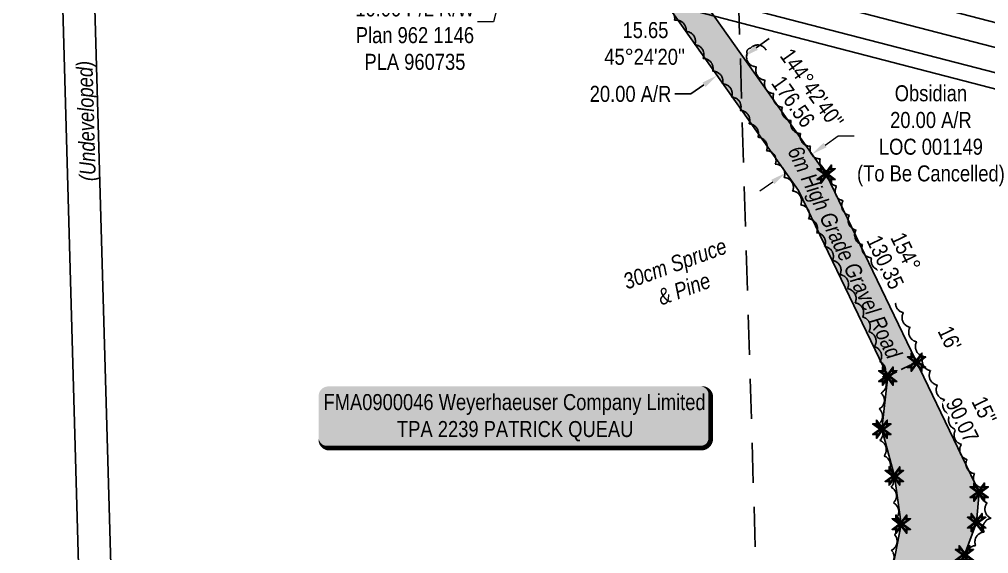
# Model space of a CAD drawing. Extents: x 633854 to 637633, y 5831519 to 5833773.
# Drawn here: x 634709 to 635315, y 5832441 to 5832774 of the extents above; entities that cross this region are included whole.
import ezdxf
from ezdxf.enums import TextEntityAlignment as Align

# ---------------------------------------------------------------- set-up
doc = ezdxf.new("R2010")
doc.units = 0
doc.header["$LTSCALE"] = 5
doc.header["$PDSIZE"] = 0.5
for name, pattern in [('0', [1, 1, 0]), ('foc-ACCESSROAD', [3.75, 2.5, -1.25]), ('foc-LSD', [8, 5, -3]), ('foc-TRAV', [1.875, 1.25, -0.625])]:
    doc.linetypes.add(name, pattern=pattern)
doc.layers.get('Defpoints').update_dxf_attribs({"color": 9})
for name, color, linetype in [('AS-ROADS', 254, 'Continuous'), ('C-AR', 13, 'foc-ACCESSROAD'), ('C-RW', 13, 'Continuous'), ('F-RW', 190, 'Continuous'), ('L-BD', 7, 'Continuous'), ('L-BD1', 253, 'Continuous'), ('L-MON', 1, 'Continuous'), ('L-SEC', 7, 'Continuous'), ('L-SECTION-LSD', 7, 'foc-LSD'), ('P-PROPOSED', 10, 'Continuous'), ('P-PROPOSED-H', 21, 'Continuous'), ('P-TRAV', 4, 'foc-TRAV'), ('P-TXT', 4, 'Continuous'), ('T-BUSH', 110, '0'), ('T-BUSH-T', 110, 'Continuous')]:
    doc.layers.add(name, color=color, linetype=linetype)
for name, color, linetype, lineweight in [('C-AR-T', 13, 'Continuous', 9), ('F-RW-T', 190, 'Continuous', 9), ('T-TEXT', 48, 'Continuous', 18)]:
    doc.layers.add(name, color=color, linetype=linetype, lineweight=lineweight)
doc.styles.add('80', font='ARIALN.TTF', dxfattribs={"height": 10})
doc.styles.add('80CG', font='ARIALN.TTF', dxfattribs={"height": 10})
doc.styles.add('80L', font='ARIALN.TTF', dxfattribs={"height": 10})
doc.styles.add('80LS', font='ARIALNI.TTF', dxfattribs={"height": 10})
doc.dimstyles.new('Compass 5 000', dxfattribs={"dimscale": 5, "dimtxt": 9, "dimasz": 2, "dimexe": 0.2, "dimexo": 0.0625, "dimgap": 0.5, "dimtad": 0, "dimtih": 1, "dimtoh": 1, "dimzin": 0, "dimdsep": 46, "dimtxsty": '80CG', "dimcen": 0.1, "dimse1": 1, "dimse2": 1, "dimclrd": 256, "dimclrt": 256, "dimaunit": 1, "dimadec": 4, "dimazin": 0, "dimtfac": 0.06, "dimtofl": 0, "dimtmove": 0, "dimatfit": 1, "dimfxl": 0.2, "dimtolj": 1, "dimtzin": 0, "dimlwd": -1, "dimarcsym": 0})

# ---------------------------------------------------------------- blocks, each defined once
blk = doc.blocks.new('*D536')
at = {"layer": 'Defpoints', "color": 0, "transparency": 16777216}
for p in [(635017.01, 5832816.72), (635014.41, 5832807.07), (635014.5, 5832807.05)]:
    blk.add_point(p, dxfattribs=at)
at = {"layer": 'F-RW-T', "transparency": 16777216}
for p, q in [((635019.42, 5832826.43), (635021.93, 5832836.11)), ((635011.9, 5832797.39), (635005.49, 5832772.64)), ((635005.49, 5832772.64), (634995.49, 5832772.64))]:
    blk.add_line(p, q, dxfattribs=at)
for points in [[(635017.81, 5832826.85), (635021.04, 5832826.01), (635016.92, 5832816.75)], [(635010.29, 5832797.81), (635013.52, 5832796.97), (635014.41, 5832807.07)]]:
    blk.add_solid(points, dxfattribs=at)
at = {"layer": 'F-RW-T', "transparency": 16777216, "insert": (634956.41, 5832772.64), "char_height": 10, "attachment_point": 5, "style": '80CG'}
blk.add_mtext('\\A1;PMC\\P10.00 P/L R/W\\PPlan 962 1146\\PPLA 960735', dxfattribs=at)
blk = doc.blocks.new('*U526')
h = blk.add_hatch(color=255)
edge = h.paths.add_edge_path()
edge.add_line((-116.5, -20), (116.5, -20))
edge.add_arc((116.5, -14), 6, 270, 360)
edge.add_line((122.5, -14), (122.5, 12.5))
edge.add_arc((116.5, 12.5), 6, 0, 90)
edge.add_line((116.5, 18.5), (-116.5, 18.5))
edge.add_arc((-116.5, 12.5), 6, 90, 180)
edge.add_line((-122.5, 12.5), (-122.5, -14))
edge.add_arc((-116.5, -14), 6, 180, 270)
at = {"color": 44, "flags": 128}
blk.add_lwpolyline([(-116.5, -20, 3, 3, 0), (116.5, -20, 3, 3, 0.414214), (122.5, -14, 3, 3, 0), (122.5, 12.5, 3, 0, 0.414214), (116.5, 18.5, 0, 0, 0), (-116.5, 18.5, 0, 0, 0.414214), (-122.5, 12.5, 0, 0, 0), (-122.5, -14, 0, 3, 0.414214)], format="xyseb", close=True, dxfattribs=at)
at = {"color": 44, "style": '80'}
blk.add_attdef('ENTER_TEXT_001', (-35.99, -5), '', height=10, dxfattribs=at)
blk = doc.blocks.new('*D613')
at = {"layer": 'C-AR-T', "transparency": 16777216}
for p, q in [((635212.6, 5832695.79), (635220.77, 5832701.57)), ((635220.77, 5832701.57), (635230.77, 5832701.57)), ((635179.96, 5832672.69), (635171.8, 5832666.91))]:
    blk.add_line(p, q, dxfattribs=at)
for points in [[(635211.64, 5832697.15), (635213.57, 5832694.43), (635204.44, 5832690.01)], [(635179, 5832674.05), (635180.92, 5832671.32), (635188.12, 5832678.46)]]:
    blk.add_solid(points, dxfattribs=at)
at = {"layer": 'Defpoints', "color": 0, "transparency": 16777216}
for p in [(635204.39, 5832690.08), (635204.44, 5832690.01), (635188.07, 5832678.53)]:
    blk.add_point(p, dxfattribs=at)
at = {"layer": 'C-AR-T', "transparency": 16777216, "insert": (635278.73, 5832701.57), "char_height": 10, "attachment_point": 5, "style": '80CG'}
blk.add_mtext('\\A1;Obsidian\\P20.00 A/R\\PLOC 001149\\P(To Be Cancelled)', dxfattribs=at)
blk = doc.blocks.new('TEMP')
h = blk.add_hatch(color=255)
h.dxf.hatch_style = 1
h.paths.add_polyline_path([(0, 0.25), (-0.67, 1.15), (-0.67, 0.67), (-1.15, 0.67), (-0.25, 0), (-1.15, -0.67), (-0.67, -0.67), (-0.67, -1.15), (0, -0.25), (0.67, -1.15), (0.67, -0.67), (1.15, -0.67), (0.25, 0), (1.15, 0.67), (0.67, 0.67), (0.67, 1.15)])
h.paths.add_polyline_path([(0.57, 0.85), (0.57, 0.57), (0.85, 0.57), (0.08, 0), (0.85, -0.57), (0.57, -0.57), (0.57, -0.85), (0, -0.08), (-0.57, -0.85), (-0.57, -0.57), (-0.85, -0.57), (-0.08, 0), (-0.85, 0.57), (-0.57, 0.57), (-0.57, 0.85), (0, 0.08)], flags=16)
h = blk.add_hatch(color=1)
h.dxf.hatch_style = 1
h.paths.add_polyline_path([(0, 0.08), (-0.57, 0.85), (-0.57, 0.57), (-0.85, 0.57), (-0.08, 0), (-0.85, -0.57), (-0.57, -0.57), (-0.57, -0.85), (0, -0.08), (0.57, -0.85), (0.57, -0.57), (0.85, -0.57), (0.08, 0), (0.85, 0.57), (0.57, 0.57), (0.57, 0.85)])
at = {"color": 1}
for p, q in [((-0.08, 0), (0.08, 0)), ((0, 0.08), (0, -0.08))]:
    blk.add_line(p, q, dxfattribs=at)
at = {"color": 255, "flags": 128}
blk.add_lwpolyline([(-0.25, 0), (-1.15, 0.67), (-0.67, 0.67), (-0.67, 1.15), (0, 0.25), (0.67, 1.15), (0.67, 0.67), (1.15, 0.67), (0.25, 0), (1.15, -0.67), (0.67, -0.67), (0.67, -1.15), (0, -0.25), (-0.67, -1.15), (-0.67, -0.67), (-1.15, -0.67)], close=True, dxfattribs=at)
at = {"color": 1, "flags": 128}
blk.add_lwpolyline([(-0.08, 0), (-0.85, 0.57), (-0.57, 0.57), (-0.57, 0.85), (0, 0.08), (0.57, 0.85), (0.57, 0.57), (0.85, 0.57), (0.08, 0), (0.85, -0.57), (0.57, -0.57), (0.57, -0.85), (0, -0.08), (-0.57, -0.85), (-0.57, -0.57), (-0.85, -0.57)], close=True, dxfattribs=at)
blk = doc.blocks.new('*D636')
at = {"layer": 'Defpoints', "color": 0, "linetype": 'Continuous', "transparency": 16777216}
for p in [(635151.68, 5832764.55), (635135.36, 5832753), (635145.13, 5832739.2)]:
    blk.add_point(p, dxfattribs=at)
at = {"layer": 'P-TXT', "transparency": 16777216}
for p, q in [((635169.61, 5832756.53), (635177.78, 5832762.31)), ((635136.97, 5832733.43), (635128.81, 5832727.65)), ((635128.81, 5832727.65), (635118.81, 5832727.65))]:
    blk.add_line(p, q, dxfattribs=at)
at = {"layer": 'P-TXT', "linetype": 'Continuous', "transparency": 16777216}
for points in [[(635168.65, 5832757.89), (635170.58, 5832755.17), (635161.45, 5832750.75)], [(635136.01, 5832734.79), (635137.93, 5832732.06), (635145.13, 5832739.2)]]:
    blk.add_solid(points, dxfattribs=at)
at = {"layer": 'P-TXT', "linetype": 'Continuous', "transparency": 16777216, "insert": (635091.07, 5832727.65), "char_height": 10, "attachment_point": 5, "style": '80CG'}
blk.add_mtext('\\A1;20.00 A/R', dxfattribs=at)

msp = doc.modelspace()

# ---------------------------------------------------------------- hatches: boundary and pattern name
at = {"layer": 'P-PROPOSED-H'}
h = msp.add_hatch(color=256, dxfattribs=at)
h.dxf.hatch_style = 1
h.paths.add_polyline_path([(635307.304, 5832460.109), (635299.687, 5832440.005), (635271.837, 5832405.11), (635253.818, 5832338.44), (635231.137, 5832296.375), (635171.869, 5832220.259), (635166.03, 5832191.104), (635171.315, 5832127.797), (635166.919, 5832084.686), (635147.872, 5832044.884), (635133.307, 5832028.629), (635095.721, 5832006.867), (635072.962, 5832000.758), (635037.683, 5832004.738), (634814.998, 5832103.844), (634782.211, 5832114.947), (634775.146, 5832115.623), (634774.591, 5832135.761), (634786.425, 5832134.629), (634822.285, 5832122.485), (635042.992, 5832024.259), (635071.438, 5832021.05), (635087.987, 5832025.492), (635120.538, 5832044.339), (635131.072, 5832056.095), (635147.381, 5832090.176), (635151.237, 5832127.981), (635145.871, 5832192.258), (635153.192, 5832228.816), (635214.333, 5832307.337), (635235.121, 5832345.891), (635252.536, 5832410.327), (635255.2, 5832433.322), (635260.248, 5832459.144), (635255.9, 5832489.181), (635248.071, 5832518.377), (635251.791, 5832551.522), (635195.947, 5832667.405), (635093.059, 5832812.776), (635083.563, 5832844.406), (635095.033, 5832827.637), (635106.174, 5832838.623), (635111.268, 5832821.657), (635213.232, 5832677.591), (635308.891, 5832479.088)])

# ---------------------------------------------------------------- linework, layer by layer
at = {"layer": 'AS-ROADS', "const_width": 5.998}
msp.add_lwpolyline([(635280.698, 5832434.979), (635292.324, 5832449.12), (635297.625, 5832462.008), (635298.74, 5832471.63), (635295.972, 5832481.821), (635288.376, 5832499.519), (635255.483, 5832570.724), (635246.69, 5832590.22), (635225.726, 5832629.803), (635200.39, 5832676.506), (635196.269, 5832684.022), (635183.096, 5832704.697), (635172.501, 5832720.402), (635158.185, 5832740.687), (635147.625, 5832754.793), (635138.055, 5832767.853), (635123.909, 5832786.798)], dxfattribs=at)
at = {"layer": 'C-AR', "linetype": 'Continuous', "flags": 128}
msp.add_lwpolyline([(635251.791, 5832551.522), (635248.071, 5832518.377), (635255.9, 5832489.181), (635260.248, 5832459.144), (635255.2, 5832433.322), (635253.619, 5832414.336)], dxfattribs=at)
at = {"layer": 'C-RW', "flags": 128}
for points in [[(635658.662, 5832668.817), (635615.544, 5832679.982), (635127.806, 5832806.285), (635090.079, 5832861.44), (635093.65, 5832865.072), (634912.732, 5833129.561), (634788.68, 5833281.2)], [(634801.347, 5833281.504), (634920.741, 5833135.559), (635100.725, 5832872.435), (635137.008, 5832819.392), (635619.303, 5832694.498), (635658.347, 5832684.388)], [(635658.982, 5832652.996), (635611.725, 5832665.233), (635124.289, 5832791.458), (635065.179, 5832804.204), (634753.494, 5832885.208), (634753.042, 5832901.066), (635068.702, 5832819.03), (635127.806, 5832806.285), (635615.544, 5832679.982), (635658.662, 5832668.817)]]:
    msp.add_lwpolyline(points, dxfattribs=at)
at = {"layer": 'F-RW', "flags": 128}
msp.add_lwpolyline([(635659.193, 5832642.615), (635609.218, 5832655.556), (635121.981, 5832781.73), (635062.867, 5832794.476), (634753.79, 5832874.802), (634753.494, 5832885.208), (635065.179, 5832804.204), (635124.289, 5832791.458), (635611.725, 5832665.233), (635658.982, 5832652.996)], dxfattribs=at)
at = {"layer": 'L-SEC'}
for p, q in [((634746.891, 5832412.441), (634723.984, 5833216.766)), ((634766.993, 5832413.014), (634744.086, 5833217.339))]:
    msp.add_line(p, q, dxfattribs=at)
at = {"layer": 'L-SECTION-LSD'}
msp.add_line((635145.024, 5833229.582), (635169.555, 5832426.592), dxfattribs=at)
at = {"layer": 'P-PROPOSED', "flags": 128}
msp.add_lwpolyline([(635255.2, 5832433.322), (635260.248, 5832459.144), (635255.9, 5832489.181), (635248.071, 5832518.377), (635251.791, 5832551.522), (635195.947, 5832667.405), (635093.059, 5832812.776), (635083.563, 5832844.406), (635095.033, 5832827.637), (635106.174, 5832838.623), (635111.268, 5832821.657), (635213.232, 5832677.591), (635308.891, 5832479.088), (635307.304, 5832460.109), (635299.687, 5832440.005)], dxfattribs=at)
at = {"layer": 'P-TRAV'}
msp.add_line((635251.791, 5832551.522), (635269.802, 5832560.202), dxfattribs=at)
at = {"layer": 'T-BUSH', "flags": 128}
for points in [[(635054.102, 5832791.748, -0.5205671), (635063.672, 5832788.858, -0.5205671), (635073.242, 5832785.967, -0.5205671), (635082.811, 5832783.077, -0.5205671), (635092.381, 5832780.187, -0.5205671), (635102.189, 5832780.831, -0.5205671), (635111.514, 5832780.734, -0.5205671), (635118.6, 5832773.682, -0.5205671), (635125.711, 5832766.656, -0.5205671), (635131.226, 5832758.375, -0.5205671), (635136.377, 5832749.807, -0.5205671), (635142.316, 5832741.785, -0.5205671), (635148.516, 5832733.943, -0.5205671), (635154.205, 5832725.733, -0.5205671), (635159.674, 5832717.365, -0.5205671), (635165.143, 5832708.997, -0.5205671), (635170.612, 5832700.629, -0.5205671), (635176.079, 5832692.26, -0.5205671), (635181.543, 5832683.888, -0.5205671), (635187.008, 5832675.517, -0.5205671), (635192.364, 5832667.08, -0.5205671), (635197.349, 5832658.414, -0.5205671), (635202.333, 5832649.749, -0.5205671), (635207.317, 5832641.083, -0.5205671), (635212.301, 5832632.417, -0.5205671), (635217.222, 5832623.717, -0.5205671), (635221.928, 5832614.897, -0.5205671), (635226.635, 5832606.078, -0.5205671), (635231.342, 5832597.258, -0.5205671), (635236.048, 5832588.439, -0.5205671), (635239.933, 5832579.25, -0.5205671), (635243.413, 5832569.878, -0.5205671), (635246.893, 5832560.507, -0.5205671), (635248.707, 5832550.931, -0.5205671), (635247.592, 5832540.997, -0.5205671), (635246.477, 5832531.062, -0.5205671), (635245.362, 5832521.128, -0.5205671), (635246.84, 5832511.389, -0.5205671), (635249.429, 5832501.733, -0.5205671), (635252.018, 5832492.077, -0.5205671), (635253.87, 5832482.27, -0.5205671), (635255.302, 5832472.376, -0.5205671), (635256.734, 5832462.483, -0.5205671), (635255.922, 5832452.645, -0.5205671), (635254.004, 5832442.833, -0.5205671), (635252.133, 5832433.015, -0.5205671), (635250.811, 5832423.106, -0.5205671), (635248.969, 5832413.291, -0.5205671), (635246.745, 5832403.545, -0.5205671), (635245.248, 5832393.661, -0.5205671), (635243.751, 5832383.777, -0.5205671), (635242.192, 5832373.906, -0.5205671), (635239.451, 5832364.293, -0.5205671), (635236.71, 5832354.679, -0.5205671), (635233.969, 5832345.065, -0.5205671), (635231.228, 5832335.452, -0.5205671), (635226.297, 5832326.826, -0.5205671), (635220.812, 5832318.476, -0.5205671), (635214.472, 5832310.747, -0.5205671), (635208.132, 5832303.017, -0.5205671), (635201.792, 5832295.288, -0.5205671), (635195.452, 5832287.559, -0.5205671), (635189.112, 5832279.83, -0.5205671), (635182.772, 5832272.101, -0.5205671), (635176.674, 5832264.181, -0.5205671), (635170.649, 5832256.204, -0.5205671), (635164.624, 5832248.226, -0.5205671), (635158.6, 5832240.249, -0.5205671), (635152.575, 5832232.272, -0.5205671), (635146.55, 5832224.295, -0.5205671), (635144.316, 5832214.586, -0.5205671), (635142.231, 5832204.809, -0.5205671), (635140.146, 5832195.032, -0.5205671), (635139.713, 5832185.206, -0.5205671), (635141.209, 5832175.321, -0.5205671), (635142.705, 5832165.437, -0.5205671), (635144.201, 5832155.553, -0.5205671), (635145.697, 5832145.669, -0.5205671), (635147.193, 5832135.785, -0.5205671), (635148.689, 5832125.9, -0.5205671), (635148.414, 5832116.012, -0.5205671), (635146.962, 5832106.122, -0.5205671), (635145.509, 5832096.231, -0.5205671), (635142.426, 5832086.831, -0.5205671), (635138.185, 5832077.778, -0.5205671), (635133.944, 5832068.725, -0.5205671), (635129.703, 5832059.673, -0.5205671), (635123.366, 5832052.004, -0.5205671), (635116.133, 5832045.253, -0.5205671), (635107.481, 5832040.244, -0.5205671), (635098.83, 5832035.235, -0.5205671), (635090.179, 5832030.226, -0.5205671), (635080.913, 5832026.698, -0.5205671), (635071.258, 5832024.107, -0.5205671), (635061.331, 5832025.263, -0.5205671), (635051.403, 5832026.434, -0.5205671), (635041.677, 5832028.434, -0.5205671), (635032.324, 5832031.962, -0.5205671), (635022.97, 5832035.49, -0.5205671), (635013.616, 5832039.018, -0.5205671), (635004.263, 5832042.546, -0.5205671), (634995, 5832046.302, -0.5205671), (634985.767, 5832050.136, -0.5205671), (634976.535, 5832053.97, -0.5205671), (634967.303, 5832057.804, -0.5205671), (634958.071, 5832061.638, -0.5205671), (634948.838, 5832065.472, -0.5205671), (634939.606, 5832069.307, -0.5205671), (634930.374, 5832073.141, -0.5205671), (634921.167, 5832077.033, -0.5205671), (634912.036, 5832081.104, -0.5205671), (634902.906, 5832085.175, -0.5205671), (634893.776, 5832089.245, -0.5205671), (634884.645, 5832093.316, -0.5205671), (634875.515, 5832097.387, -0.5205671), (634866.385, 5832101.458, -0.5205671), (634857.254, 5832105.529, -0.5205671), (634848.124, 5832109.6, -0.5205671), (634838.994, 5832113.671, -0.5205671), (634829.863, 5832117.742, -0.5205671), (634820.733, 5832121.812, -0.5205671), (634811.403, 5832125.391, -0.5205671), (634802.015, 5832128.827, -0.5205671), (634792.549, 5832131.991, -0.5205671), (634782.773, 5832134.08, -0.5205671), (634772.997, 5832136.17, -0.5205671), (634764.981, 5832139.741, -0.5205671), (634764.586, 5832149.687, -0.5205671)], [(635175.882, 5832754.997, 0.5205671), (635165.96, 5832756.22, 0.5205671), (635163.948, 5832752.761, 0.5205671), (635169.788, 5832744.649, 0.5205671), (635175.201, 5832736.245, 0.5205671), (635180.613, 5832727.84, 0.5205671), (635186.026, 5832719.436, 0.5205671), (635191.439, 5832711.031, 0.5205671), (635197.331, 5832702.966, 0.5205671), (635203.461, 5832695.069, 0.5205671), (635209.591, 5832687.172, 0.5205671), (635215.721, 5832679.276, 0.5205671), (635219.803, 5832670.156, 0.5205671), (635223.849, 5832661.014, 0.5205671), (635227.895, 5832651.873, 0.5205671), (635231.941, 5832642.732, 0.5205671), (635235.987, 5832633.59, 0.5205671), (635241.716, 5832625.419, 0.5205671), (635247.814, 5832617.503, 0.5205671), (635253.842, 5832609.589, 0.5205671), (635257.577, 5832600.316, 0.5205671), (635261.531, 5832591.138, 0.5205671), (635265.688, 5832582.046, 0.5205671), (635269.845, 5832572.955, 0.5205671), (635274.115, 5832563.916, 0.5205671), (635278.469, 5832554.917, 0.5205671), (635282.822, 5832545.918, 0.5205671), (635287.176, 5832536.919, 0.5205671), (635290.822, 5832527.619, 0.5205671), (635294.298, 5832518.246, 0.5205671), (635297.775, 5832508.873, 0.5205671), (635301.251, 5832499.501, 0.5205671), (635305.935, 5832490.677, 0.5205671), (635310.712, 5832481.895, 0.5205671), (635313.914, 5832472.495, 0.5205671), (635316.392, 5832462.81, 0.5205671), (635312.014, 5832454.198, 0.5205671), (635306.688, 5832445.739, 0.5205671), (635301.32, 5832437.305, 0.5205671), (635295.952, 5832428.872, 0.5205671), (635290.556, 5832420.459, 0.5205671), (635284.14, 5832412.793, 0.5205671), (635277.725, 5832405.126, 0.5205671), (635272.609, 5832396.628, 0.5205671), (635268.937, 5832387.391, 0.5205671), (635266.961, 5832377.592, 0.5205671), (635264.985, 5832367.792, 0.5205671), (635262.159, 5832358.216, 0.5205671), (635259.063, 5832348.711, 0.5205671), (635255.968, 5832339.205, 0.5205671), (635252.872, 5832329.7, 0.5205671), (635248.398, 5832320.82, 0.5205671), (635243.283, 5832312.231, 0.5205671), (635238.168, 5832303.642, 0.5205671), (635233.053, 5832295.053, 0.5205671), (635226.695, 5832287.345, 0.5205671), (635220.282, 5832279.676, 0.5205671), (635213.87, 5832272.007, 0.5205671), (635207.457, 5832264.338, 0.5205671), (635201.045, 5832256.669, 0.5205671), (635195.113, 5832248.67, 0.5205671), (635190.26, 5832239.93, 0.5205671), (635185.408, 5832231.19, 0.5205671), (635180.555, 5832222.45, 0.5205671), (635175.703, 5832213.71, 0.5205671), (635171.412, 5832204.772, 0.5205671), (635169.726, 5832194.919, 0.5205671), (635169.549, 5832185, 0.5205671), (635170.381, 5832175.038, 0.5205671), (635171.212, 5832165.076, 0.5205671), (635172.044, 5832155.114, 0.5205671), (635172.876, 5832145.152, 0.5205671), (635173.707, 5832135.19, 0.5205671), (635174.077, 5832125.231, 0.5205671), (635173.104, 5832115.282, 0.5205671), (635172.131, 5832105.332, 0.5205671), (635171.158, 5832095.383, 0.5205671), (635169.302, 5832085.667, 0.5205671), (635165.238, 5832076.533, 0.5205671), (635161.174, 5832067.4, 0.5205671), (635157.11, 5832058.267, 0.5205671), (635153.046, 5832049.133, 0.5205671), (635148.059, 5832040.598, 0.5205671), (635141.387, 5832033.152, 0.5205671), (635134.566, 5832025.892, 0.5205671), (635125.915, 5832020.883, 0.5205671), (635117.263, 5832015.874, 0.5205671), (635108.612, 5832010.865, 0.5205671), (635099.961, 5832005.856, 0.5205671), (635090.663, 5832002.404, 0.5205671), (635081.008, 5831999.813, 0.5205671), (635071.3, 5831997.927, 0.5205671), (635061.366, 5831999.048, 0.5205671), (635051.433, 5832000.168, 0.5205671), (635041.499, 5832001.289, 0.5205671), (635031.883, 5832003.726, 0.5205671), (635022.534, 5832007.264, 0.5205671), (635013.184, 5832010.803, 0.5205671), (635003.834, 5832014.341, 0.5205671), (634994.485, 5832017.88, 0.5205671), (634985.391, 5832022.002, 0.5205671), (634976.455, 5832026.483, 0.5205671), (634967.519, 5832030.964, 0.5205671), (634958.583, 5832035.445, 0.5205671), (634949.647, 5832039.926, 0.5205671), (634940.711, 5832044.408, 0.5205671), (634931.774, 5832048.889, 0.5205671), (634922.838, 5832053.37, 0.5205671), (634913.902, 5832057.851, 0.5205671), (634904.739, 5832061.845, 0.5205671), (634895.56, 5832065.805, 0.5205671), (634886.382, 5832069.766, 0.5205671), (634877.203, 5832073.727, 0.5205671), (634868.024, 5832077.687, 0.5205671), (634858.845, 5832081.648, 0.5205671), (634849.667, 5832085.608, 0.5205671), (634840.488, 5832089.569, 0.5205671), (634831.309, 5832093.53, 0.5205671), (634822.131, 5832097.49, 0.5205671), (634812.952, 5832101.451, 0.5205671), (634803.551, 5832104.816, 0.5205671), (634794.023, 5832107.842, 0.5205671), (634784.495, 5832110.867, 0.5205671), (634774.572, 5832111.986, 0.5205671), (634764.627, 5832112.999, 0.5205671), (634754.681, 5832114.011, 0.5205671), (634744.736, 5832115.023, 0.5205671), (634734.785, 5832115.979, 0.5205671), (634724.832, 5832116.914, 0.5205671), (634714.865, 5832117.327, 0.5205671), (634709.417, 5832115.097, 0.5205671), (634716.487, 5832108.031, 0.5205671), (634723.613, 5832101.02, 0.5205671), (634733.379, 5832091.412, 0.5205671)]]:
    msp.add_lwpolyline(points, format="xyb", dxfattribs=at)

# ---------------------------------------------------------------- block references
ref = msp.add_blockref('*U526', (635018.73, 5832526.618), dxfattribs=dict(xscale=0.99967523, yscale=0.99967523, zscale=0.99967523))
ref.add_attrib('ENTER_TEXT_001', 'FMA0900046 Weyerhaeuser Company Limited', (634899.314, 5832530.339), dxfattribs={"color": 44, "height": 9.99675, "style": '80'})
ref.add_attrib('ENTER_TEXT_002', 'TPA 2239 PATRICK QUEAU', (634945.237, 5832513.501), dxfattribs={"color": 44, "height": 9.99675, "style": '80'})
at = {"layer": 'L-MON', "xscale": 4.998376149999989, "yscale": 4.998376149999989, "zscale": 4.998376149999989}
for p in [(635213.232, 5832677.591), (635308.891, 5832479.088), (635307.304, 5832460.109), (635299.687, 5832440.005)]:
    msp.add_blockref('TEMP', p, dxfattribs=at)
at = {"layer": 'L-MON', "linetype": 'Continuous', "xscale": 4.998376149999997, "yscale": 4.998376149999997, "zscale": 4.998376149999997}
for p in [(635269.802, 5832560.202), (635251.791, 5832551.522), (635248.071, 5832518.377), (635255.9, 5832489.181), (635260.248, 5832459.144)]:
    msp.add_blockref('TEMP', p, dxfattribs=at)

# ---------------------------------------------------------------- texts
at = {"layer": 'L-BD', "insert": (635074.599, 5832772.528), "char_height": 9.99675, "attachment_point": 1, "style": '80L'}
msp.add_mtext_dynamic_manual_height_columns("\\pi11.48215;15.65\\P\\pi0.11476;45°24'20''", width=49.92007, gutter_width=49.984, heights=[0], dxfattribs=at)
at = {"layer": 'L-BD1', "style": '80L'}
for s, height, p in [("144°42'40''", 9.99675, (635204.422, 5832731.136)), ('176.56', 9.9968, (635192.794, 5832722.907))]:
    msp.add_text(s, height=height, rotation=305.2893, dxfattribs=at).set_placement(p, align=Align.MIDDLE)
at = {"layer": 'T-BUSH-T', "linetype": 'Continuous', "insert": (635117.1, 5832626.419), "char_height": 9.99675, "width": 67.28824, "attachment_point": 2, "rotation": 20, "style": '80LS'}
msp.add_mtext('30cm Spruce \\P& Pine', dxfattribs=at)
at = {"layer": 'T-TEXT', "style": '80LS'}
msp.add_text('(Undeveloped)', height=9.99675, rotation=91.627214, dxfattribs=at).set_placement((634751.03, 5832710.751), align=Align.MIDDLE_CENTER)
at = {"layer": 'T-TEXT', "insert": (635197.707, 5832696.892), "char_height": 9.99675, "attachment_point": 1, "rotation": 295.729563, "style": '80L'}
msp.add_mtext_dynamic_manual_height_columns('\\pi0.52732;{\\fArial Narrow|b0|i1|c0|p34;6m High Grade Gravel Road}', width=145.78934, gutter_width=49.984, heights=[0], dxfattribs=at)

# ---------------------------------------------------------------- dimensions: what is measured, and where the dimension line sits
at = {"layer": 'C-AR-T'}
dim = msp.add_aligned_dim(p1=(635188.071, 5832678.532), p2=(635204.391, 5832690.083), distance=-0.086, text='Obsidian\\P20.00 A/R\\PLOC 001149\\P(To Be Cancelled)', dimstyle='Compass 5 000', dxfattribs=at)
dim.commit()
dim.dimension.update_dxf_attribs({"geometry": '*D613', "text_midpoint": (635278.733, 5832701.567)})
at = {"layer": 'F-RW-T'}
dim = msp.add_linear_dim(base=(635014.41, 5832807.069), p1=(635017.005, 5832816.724), p2=(635014.5, 5832807.046), angle=255.483868, text='PMC\\P10.00 P/L R/W\\PPlan 962 1146\\PPLA 960735', dimstyle='Compass 5 000', dxfattribs=at)
dim.commit()
dim.dimension.update_dxf_attribs({"geometry": '*D536', "text_midpoint": (634956.409, 5832772.636), "dimtype": 161})
at = {"layer": 'P-TXT', "linetype": 'Continuous'}
dim = msp.add_linear_dim(base=(635145.132, 5832739.202), p1=(635151.684, 5832764.552), p2=(635135.365, 5832753.002), angle=215.289305, text='20.00 A/R', dimstyle='Compass 5 000', dxfattribs=at)
dim.commit()
dim.dimension.update_dxf_attribs({"geometry": '*D636', "text_midpoint": (635091.071, 5832727.648), "dimtype": 161})

# ---------------------------------------------------------------- next in the draw order: texts
at = {"layer": 'L-BD1', "linetype": 'Continuous', "char_height": 9.9968, "attachment_point": 2, "rotation": 295.7296, "style": '80L', "bg_fill": 3, "box_fill_scale": 1.15, "bg_fill_color": 256, "bg_fill_true_color": 256, "bg_fill_transparency": 0}
for s, insert, width in [('154°', (635267.532, 5832631.266), 23.86442), ("16'", (635294.936, 5832577.278), 16.66348), ("15''", (635316.565, 5832532.395), 16.66348)]:
    msp.add_mtext(s, dxfattribs=dict(at, insert=insert, width=width))

# ---------------------------------------------------------------- next in the draw order: texts
for s, insert, width in [('130.35', (635254.796, 5832624.879), 48.36806), ('90.07', (635302.894, 5832526.223), 28.21498)]:
    msp.add_mtext(s, dxfattribs=dict(at, insert=insert, width=width))

doc.saveas('drawing.dxf')
